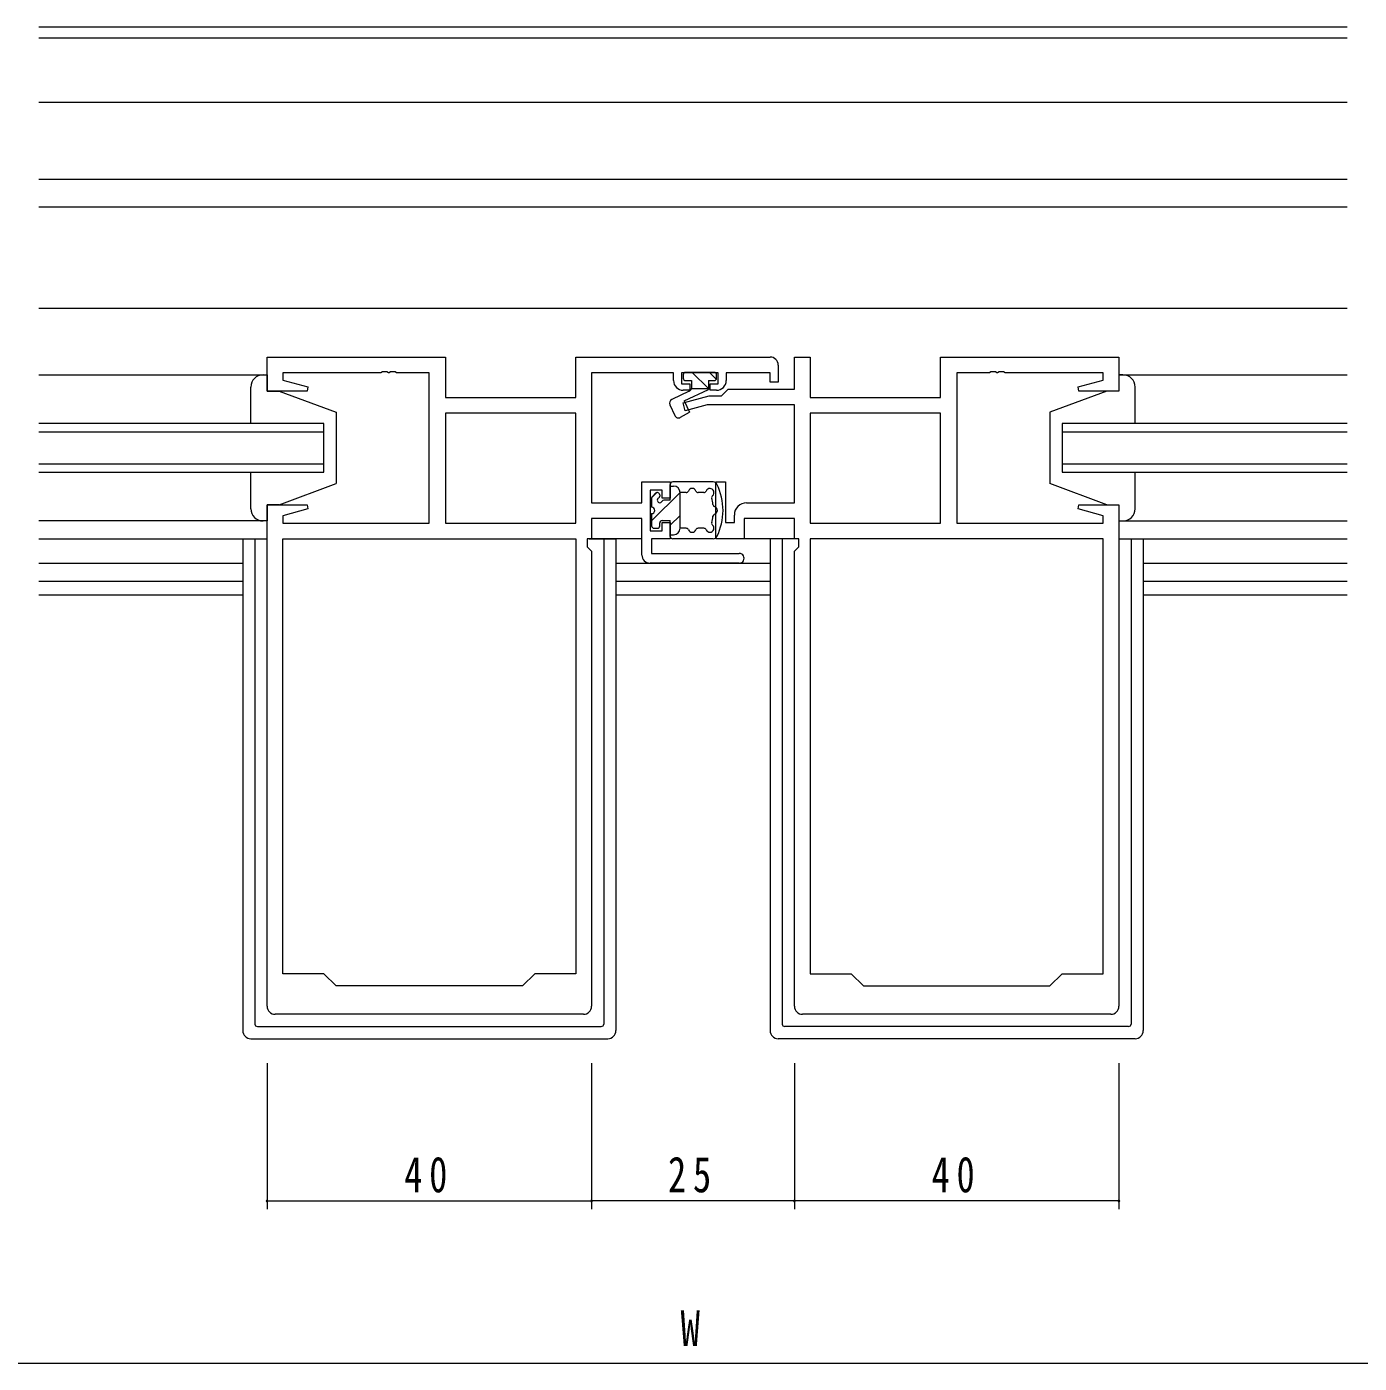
# Model space of a CAD drawing. Units: millimetres, scale not verified. Extents: x -567 to 567, y -403 to 403.
# Drawn here: x 65.7 to 230, y -66.5 to 98.2 of the extents above; entities that cross this region are included whole.
import ezdxf
from ezdxf.enums import TextEntityAlignment as Align

# ---------------------------------------------------------------- set-up
doc = ezdxf.new("R2010")
doc.units = ezdxf.units.MM
doc.header["$LTSCALE"] = 2
for name, color, linetype, lineweight in [('0-3_YKK_11', 7, 'Continuous', 18), ('0-4_YKK_12', 2, 'Continuous', 18), ('0-5_YKK_13', 4, 'Continuous', 18), ('0-7_YKK_D', 6, 'Continuous', 18)]:
    doc.layers.add(name, color=color, linetype=linetype, lineweight=lineweight)
doc.styles.add('ＭＳ ゴシック', font='')
doc.styles.get('ＭＳ ゴシック').set_extended_font_data('MS Gothic')

msp = doc.modelspace()

# ---------------------------------------------------------------- linework, layer by layer
at = {"layer": '0-3_YKK_11'}
for p, q in [((95.341, 57.516), (117.341, 57.516)), ((95.341, 53.316), (95.341, 57.516)), ((117.341, 57.516), (117.341, 52.516)), ((133.411, 57.516), (157.341, 57.516)), ((133.411, 52.516), (133.411, 57.516)), ((158.341, 56.516), (158.341, 54.416)), ((160.341, 57.516), (162.271, 57.516)), ((160.341, 53.546), (160.341, 57.516)), ((162.271, 57.516), (162.271, 52.516)), ((178.341, 57.516), (200.341, 57.516)), ((178.341, 52.516), (178.341, 57.516)), ((200.341, 57.516), (200.341, 53.316)), ((97.271, 55.586), (97.271, 54.668)), ((109.382, 55.586), (97.271, 55.586)), ((97.271, 54.668), (100.37, 53.838)), ((109.566, 55.706), (109.382, 55.586)), ((110.116, 55.706), (109.566, 55.706)), ((110.299, 55.586), (110.116, 55.706)), ((110.382, 55.586), (110.299, 55.586)), ((110.566, 55.706), (110.382, 55.586)), ((111.116, 55.706), (110.566, 55.706)), ((111.299, 55.586), (111.116, 55.706)), ((115.341, 55.586), (111.299, 55.586)), ((115.341, 37.046), (115.341, 55.586)), ((135.341, 55.586), (135.341, 39.546)), ((145.441, 55.586), (135.341, 55.586)), ((145.441, 54.616), (145.441, 55.586)), ((146.441, 55.586), (146.441, 54.216)), ((150.941, 55.586), (146.441, 55.586)), ((150.941, 54.216), (150.941, 55.586)), ((151.941, 55.586), (151.941, 54.616)), ((157.341, 55.586), (151.941, 55.586)), ((157.341, 54.416), (157.341, 55.586)), ((158.341, 54.416), (157.341, 54.416)), ((180.341, 55.586), (180.341, 37.046)), ((184.382, 55.586), (180.341, 55.586)), ((184.566, 55.706), (184.382, 55.586)), ((185.116, 55.706), (184.566, 55.706)), ((185.299, 55.586), (185.116, 55.706)), ((185.382, 55.586), (185.299, 55.586)), ((185.566, 55.706), (185.382, 55.586)), ((186.116, 55.706), (185.566, 55.706)), ((186.299, 55.586), (186.116, 55.706)), ((198.411, 55.586), (186.299, 55.586)), ((195.311, 53.838), (198.411, 54.668)), ((198.411, 54.668), (198.411, 55.586)), ((100.301, 53.316), (95.341, 53.316)), ((100.37, 53.838), (100.301, 53.316)), ((146.441, 54.216), (147.441, 54.216)), ((146.611, 51.849), (149.847, 52.716)), ((147.441, 53.416), (146.641, 53.416)), ((147.441, 54.216), (147.441, 53.416)), ((149.847, 52.716), (151.341, 52.716)), ((149.941, 54.216), (150.941, 54.216)), ((149.941, 53.416), (149.941, 54.216)), ((150.741, 53.416), (149.941, 53.416)), ((151.341, 52.716), (152.171, 53.546)), ((152.171, 53.546), (160.341, 53.546)), ((195.38, 53.316), (195.311, 53.838)), ((200.341, 53.316), (195.38, 53.316)), ((117.341, 52.516), (133.411, 52.516)), ((146.87, 50.883), (146.611, 51.849)), ((149.606, 51.616), (146.87, 50.883)), ((160.341, 51.616), (149.606, 51.616)), ((160.341, 39.546), (160.341, 51.616)), ((162.271, 52.516), (178.341, 52.516)), ((133.411, 50.586), (117.341, 50.586)), ((117.341, 50.586), (117.341, 37.046)), ((133.411, 50.586), (117.341, 50.586)), ((133.411, 37.046), (133.411, 50.586)), ((178.341, 50.586), (162.271, 50.586)), ((162.271, 50.586), (162.271, 37.046)), ((178.341, 50.586), (162.271, 50.586)), ((178.341, 37.046), (178.341, 50.586)), ((141.541, 42.116), (145.041, 42.116)), ((141.541, 39.546), (141.541, 42.116)), ((145.041, 42.116), (145.041, 40.116)), ((150.641, 42.116), (151.841, 42.116)), ((150.641, 35.116), (150.641, 42.116)), ((151.841, 42.116), (151.841, 37.116)), ((135.341, 39.546), (141.541, 39.546)), ((142.541, 41.116), (142.541, 36.116)), ((144.041, 41.116), (142.541, 41.116)), ((144.041, 40.116), (144.041, 41.116)), ((145.041, 40.116), (144.041, 40.116)), ((154.441, 39.546), (160.341, 39.546)), ((95.341, 39.316), (100.301, 39.316)), ((95.341, -22.484), (95.341, 39.316)), ((100.37, 38.793), (97.271, 37.963)), ((97.271, 37.963), (97.271, 37.046)), ((100.301, 39.316), (100.37, 38.793)), ((152.941, 37.116), (152.941, 38.046)), ((195.311, 38.793), (195.38, 39.316)), ((198.411, 37.963), (195.311, 38.793)), ((195.38, 39.316), (200.341, 39.316)), ((198.411, 37.046), (198.411, 37.963)), ((200.341, 39.316), (200.341, -22.484)), ((97.271, 37.046), (115.341, 37.046)), ((117.341, 37.046), (133.411, 37.046)), ((135.341, 37.616), (135.341, 35.116)), ((141.541, 37.616), (135.341, 37.616)), ((141.541, 33.116), (141.541, 37.616)), ((144.041, 37.116), (145.041, 37.116)), ((144.041, 36.116), (144.041, 37.116)), ((145.041, 37.116), (145.041, 35.116)), ((151.841, 37.116), (152.941, 37.116)), ((154.141, 37.616), (154.141, 35.116)), ((160.341, 37.616), (154.141, 37.616)), ((160.341, 35.116), (160.341, 37.616)), ((162.271, 37.046), (178.341, 37.046)), ((180.341, 37.046), (198.411, 37.046)), ((97.271, 35.116), (133.411, 35.116)), ((97.271, -18.484), (97.271, 35.116)), ((133.411, 35.116), (133.411, -18.484)), ((133.411, 35.116), (133.411, -18.484)), ((134.811, 35.116), (134.811, 34.116)), ((135.341, 35.116), (134.811, 35.116)), ((142.541, 36.116), (144.041, 36.116)), ((142.741, 35.116), (142.741, 33.316)), ((145.041, 35.116), (142.741, 35.116)), ((154.141, 35.116), (150.641, 35.116)), ((160.871, 35.116), (160.341, 35.116)), ((160.871, 34.116), (160.871, 35.116)), ((162.271, 35.116), (162.271, -18.484)), ((198.411, 35.116), (162.271, 35.116)), ((162.271, 35.116), (162.271, -18.484)), ((198.411, -18.484), (198.411, 35.116)), ((134.811, 34.116), (135.341, 33.586)), ((135.341, 33.586), (135.341, -22.484)), ((142.741, 33.316), (153.541, 33.316)), ((160.341, 33.586), (160.871, 34.116)), ((160.341, -22.484), (160.341, 33.586)), ((153.541, 32.116), (142.541, 32.116)), ((102.341, -18.484), (97.271, -18.484)), ((103.841, -19.984), (102.341, -18.484)), ((128.341, -18.484), (126.841, -19.984)), ((133.411, -18.484), (128.341, -18.484)), ((162.271, -18.484), (167.341, -18.484)), ((167.341, -18.484), (168.841, -19.984)), ((191.841, -19.984), (193.341, -18.484)), ((193.341, -18.484), (198.411, -18.484)), ((126.841, -19.984), (103.841, -19.984)), ((168.841, -19.984), (191.841, -19.984)), ((134.341, -23.484), (96.341, -23.484)), ((199.341, -23.484), (161.341, -23.484))]:
    msp.add_line(p, q, dxfattribs=at)
for centre, radius, start, end in [((157.341, 56.516), 1, 0.00001, 89.99999), ((146.641, 54.616), 1.2, 180.00001, 269.99999), ((150.741, 54.616), 1.2, 270.00001, 359.99999), ((154.441, 38.046), 1.5, 90.00001, 179.99999), ((142.541, 33.116), 1, 180.00001, 269.99999), ((153.541, 32.716), 0.6, 269.99999, 90.00001), ((96.341, -22.484), 1, 180.00001, 269.99999), ((134.341, -22.484), 1, 270.00001, 359.99999), ((161.341, -22.484), 1, 180.00001, 269.99999), ((199.341, -22.484), 1, 270.00001, 359.99999)]:
    msp.add_arc(centre, radius, start, end, dxfattribs=at)
at = {"layer": '0-4_YKK_12'}
for p, q in [((67.216, 98.216), (228.466, 98.216)), ((228.466, 96.816), (67.216, 96.816)), ((67.216, 88.916), (228.466, 88.916)), ((67.216, 79.416), (228.466, 79.416)), ((67.216, 76.016), (228.466, 76.016)), ((67.216, 63.516), (228.466, 63.516)), ((102.341, 49.316), (67.216, 49.316)), ((67.216, 48.316), (102.341, 48.316)), ((193.341, 48.316), (228.466, 48.316)), ((102.341, 44.316), (67.216, 44.316)), ((228.466, 44.316), (193.341, 44.316)), ((67.216, 35.116), (95.341, 35.116)), ((200.341, 35.116), (228.466, 35.116)), ((67.216, 32.116), (92.341, 32.116)), ((138.341, 32.116), (157.341, 32.116)), ((203.341, 32.116), (228.466, 32.116)), ((92.341, 29.846), (67.216, 29.846)), ((157.341, 29.846), (138.341, 29.846)), ((228.466, 29.846), (203.341, 29.846)), ((67.216, 28.216), (92.341, 28.216)), ((138.341, 28.216), (157.341, 28.216)), ((203.341, 28.216), (228.466, 28.216))]:
    msp.add_line(p, q, dxfattribs=at)
for points in [[(67.216, 43.316), (102.341, 43.316), (102.341, 49.316)], [(228.466, 49.316), (193.341, 49.316), (193.341, 43.316), (228.466, 43.316)]]:
    msp.add_lwpolyline(points, dxfattribs=at)
at = {"layer": '0-5_YKK_13'}
for p, q in [((67.216, 55.315), (95.341, 55.314)), ((146.641, 55.316), (146.641, 54.916)), ((150.441, 55.616), (146.941, 55.616)), ((146.941, 54.616), (147.641, 54.616)), ((147.641, 54.616), (147.641, 53.616)), ((147.737, 55.616), (149.737, 53.616)), ((149.741, 54.616), (149.741, 53.512)), ((149.741, 54.616), (150.441, 54.616)), ((149.858, 55.616), (150.703, 54.77)), ((150.741, 54.916), (150.741, 55.316)), ((200.341, 55.317), (228.466, 55.316)), ((93.341, 49.316), (93.341, 53.816)), ((96.841, 53.316), (103.841, 50.716)), ((147.368, 53.289), (145.229, 52.291)), ((146.741, 52.113), (149.741, 53.512)), ((147.641, 53.616), (149.741, 53.616)), ((198.841, 53.316), (191.841, 50.716)), ((198.841, 53.316), (191.841, 50.716)), ((202.341, 49.716), (202.341, 53.816)), ((202.341, 49.316), (202.341, 53.816)), ((144.988, 51.627), (145.604, 50.304)), ((146.741, 52.113), (147.395, 50.711)), ((103.841, 50.716), (103.841, 41.916)), ((146.307, 50.083), (147.395, 50.711)), ((191.841, 50.716), (191.841, 41.916)), ((191.841, 50.716), (191.841, 41.916)), ((93.341, 38.816), (93.341, 43.316)), ((202.341, 38.816), (202.341, 43.316)), ((202.341, 38.816), (202.341, 42.916)), ((96.841, 39.316), (103.841, 41.916)), ((145.041, 39.866), (145.041, 41.816)), ((145.041, 41.616), (145.441, 41.616)), ((150.341, 42.116), (145.341, 42.116)), ((198.841, 39.316), (191.841, 41.916)), ((198.841, 39.316), (191.841, 41.916)), ((142.741, 37.325), (146.241, 40.825)), ((142.741, 40.116), (142.741, 39.016)), ((142.743, 40.156), (143.4, 40.813)), ((143.229, 40.728), (142.829, 40.328)), ((143.741, 40.516), (143.741, 40.385)), ((145.041, 39.866), (144.26, 39.866)), ((146.241, 36.416), (146.241, 40.816)), ((146.999, 40.816), (146.241, 40.816)), ((149.187, 40.816), (148.482, 40.816)), ((96.841, 39.316), (95.341, 39.316)), ((142.741, 38.216), (142.741, 36.716)), ((145.041, 36.797), (146.241, 37.997)), ((198.841, 39.316), (200.341, 39.316)), ((198.841, 39.316), (200.341, 39.316)), ((95.341, 37.316), (67.216, 37.316)), ((143.041, 36.416), (143.441, 36.416)), ((143.741, 36.716), (143.741, 37.066)), ((144.041, 37.366), (145.041, 37.366)), ((145.041, 35.416), (145.041, 37.366)), ((146.999, 36.416), (146.241, 36.416)), ((149.187, 36.416), (148.482, 36.416)), ((200.341, 37.315), (228.466, 37.315)), ((92.341, 35.116), (92.341, -25.484)), ((93.841, 35.116), (93.841, -24.684)), ((141.541, 35.116), (135.041, 35.116)), ((136.841, 35.116), (136.841, -24.684)), ((145.041, 35.616), (145.441, 35.616)), ((150.341, 35.116), (145.341, 35.116)), ((160.641, 35.116), (153.841, 35.116)), ((158.841, 35.116), (158.841, -24.684)), ((201.841, 35.116), (201.841, -24.684)), ((203.341, 35.116), (203.341, -25.484)), ((94.141, -24.984), (136.541, -24.984)), ((201.541, -24.984), (159.141, -24.984)), ((93.341, -26.484), (137.341, -26.484)), ((202.341, -26.484), (158.341, -26.484))]:
    msp.add_line(p, q, dxfattribs=at)
for points in [[(94.841, 55.316), (95.341, 55.316), (95.341, 53.316), (96.841, 53.316)], [(200.841, 55.316), (200.341, 55.316), (200.341, 53.316), (198.841, 53.316)], [(200.841, 55.316), (200.341, 55.316), (200.341, 53.316), (198.841, 53.316)], [(95.341, 39.316), (95.341, 37.316), (94.841, 37.316)], [(200.341, 39.316), (200.341, 37.316), (200.841, 37.316)], [(200.341, 39.316), (200.341, 37.316), (200.841, 37.316)], [(135.041, 35.116), (138.341, 35.116), (138.341, -25.484)], [(160.641, 35.116), (157.341, 35.116), (157.341, -25.484)]]:
    msp.add_lwpolyline(points, dxfattribs=at)
for centre, radius, start, end in [((94.841, 53.816), 1.5, 90, 180), ((146.941, 55.316), 0.3, 90, 180), ((146.941, 54.916), 0.3, 180, 270), ((150.441, 55.316), 0.3, 0, 90), ((150.441, 54.916), 0.3, 270, 0), ((200.841, 53.816), 1.5, 0, 90), ((200.841, 53.816), 1.5, 0, 90), ((147.157, 53.742), 0.5, 295, 345.39617), ((145.441, 51.838), 0.5, 115.00014, 205.00005), ((146.057, 50.516), 0.5, 205.00005, 300.00004), ((145.341, 41.816), 0.3, 90, 180), ((145.441, 40.816), 0.8, 0, 90), ((147.741, 40.816), 0.5, 22.02431, 157.97569), ((149.929, 40.816), 0.5, 309.78774, 157.97569), ((150.341, 41.616), 0.5, 26.26805, 90), ((144.262, 38.616), 7.279, 333.73195, 26.26805), ((143.041, 40.116), 0.3, 135, 180), ((143.441, 40.516), 0.3, 0, 135), ((143.741, 39.866), 0.3, 120, 270), ((143.441, 40.385), 0.3, 300, 0), ((143.741, 39.866), 0.3, 270, 330), ((144.26, 39.566), 0.3, 90, 150), ((146.999, 41.116), 0.3, 270, 337.97569), ((148.482, 41.116), 0.3, 202.02431, 270), ((149.187, 41.116), 0.3, 270, 337.97569), ((150.441, 40.201), 0.3, 129.78774, 194.39052), ((144.262, 38.616), 6.079, 6.82808, 14.39052), ((94.841, 38.816), 1.5, 180, 270), ((142.741, 38.616), 0.4, 270, 90), ((144.262, 38.616), 6.079, 345.60948, 353.17192), ((150.596, 39.374), 0.3, 186.82808, 251.43085), ((150.596, 37.857), 0.3, 108.56915, 173.17192), ((150.341, 38.616), 0.5, 288.56915, 71.43085), ((200.841, 38.816), 1.5, 270, 0), ((200.841, 38.816), 1.5, 270, 0), ((143.041, 36.716), 0.3, 180, 270), ((143.441, 36.716), 0.3, 270, 0), ((144.041, 37.066), 0.3, 90, 180), ((145.441, 36.416), 0.8, 270, 0), ((146.999, 36.116), 0.3, 22.02431, 90), ((148.482, 36.116), 0.3, 90, 157.97569), ((149.187, 36.116), 0.3, 22.02431, 90), ((149.929, 36.416), 0.5, 202.02431, 50.21226), ((150.441, 37.03), 0.3, 165.60948, 230.21226), ((145.341, 35.416), 0.3, 180, 270), ((147.741, 36.416), 0.5, 202.02431, 337.97569), ((150.341, 35.616), 0.5, 270, 333.73195), ((94.141, -24.684), 0.3, 180, 270), ((136.541, -24.684), 0.3, 270, 0), ((159.141, -24.684), 0.3, 180, 270), ((201.541, -24.684), 0.3, 270, 0), ((93.341, -25.484), 1, 180, 270), ((137.341, -25.484), 1, 270, 0), ((158.341, -25.484), 1, 180, 270), ((202.341, -25.484), 1, 270, 0)]:
    msp.add_arc(centre, radius, start, end, dxfattribs=at)
at = {"layer": '0-7_YKK_D'}
for p, q in [((95.341, -29.484), (95.341, -47.484)), ((135.341, -29.484), (135.341, -47.484)), ((135.341, -29.484), (135.341, -47.484)), ((160.341, -29.484), (160.341, -47.484)), ((160.341, -29.484), (160.341, -47.484)), ((200.341, -29.484), (200.341, -47.484)), ((95.341, -46.484), (135.341, -46.484)), ((160.341, -46.484), (135.341, -46.484)), ((200.341, -46.484), (160.341, -46.484)), ((-95.159, -66.484), (390.841, -66.484))]:
    msp.add_line(p, q, dxfattribs=at)
for centre, start, end in [((95.341, -46.484), 0, 180), ((95.341, -46.484), 180, 0), ((135.341, -46.484), 0, 180), ((135.341, -46.484), 0, 180), ((135.341, -46.484), 180, 0), ((135.341, -46.484), 180, 0), ((160.341, -46.484), 0, 180), ((160.341, -46.484), 0, 180), ((160.341, -46.484), 180, 0), ((160.341, -46.484), 180, 0), ((200.341, -46.484), 0, 180), ((200.341, -46.484), 180, 0)]:
    msp.add_arc(centre, 0.106, start, end, dxfattribs=at)

# ---------------------------------------------------------------- texts
at = {"layer": '0-7_YKK_D', "color": 7, "style": 'ＭＳ ゴシック', "width": 0.8}
msp.add_text('W', height=4.399, dxfattribs=at).set_placement((146.306, -65.684), align=Align.BOTTOM_LEFT)
at = {"layer": '0-7_YKK_D', "color": 7, "char_height": 4.399, "attachment_point": 7, "style": 'ＭＳ ゴシック'}
for s, insert in [('\\T1.37;\\W0.75;40', (112.246, -45.484)), ('\\T1.37;\\W0.75;25', (144.759, -45.484)), ('\\T1.37;\\W0.75;40', (177.246, -45.484))]:
    msp.add_mtext(s, dxfattribs=dict(at, insert=insert))

doc.saveas('drawing.dxf')
